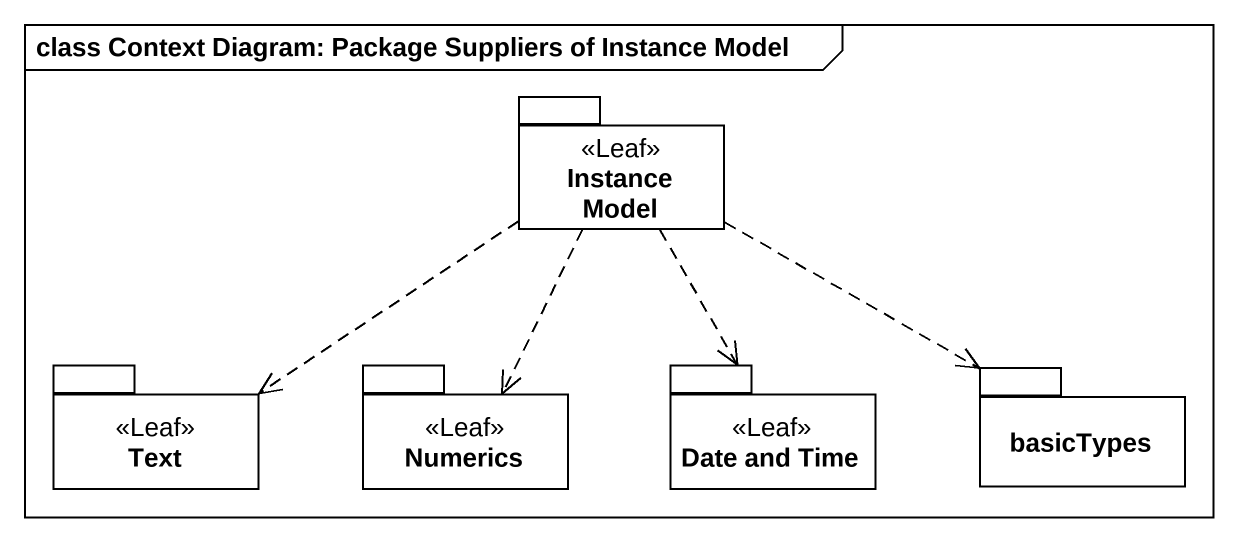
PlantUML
@startuml
mainframe class Context Diagram: Package Suppliers of Instance Model
package "Instance Model" as Instance_Model <<Leaf>> {
}
package Text <<Leaf>> {
}
package Numerics <<Leaf>> {
}
package "Date and Time" as Date_and_Time <<Leaf>> {
}
package basicTypes {
}
Instance_Model .left.> Text
Instance_Model ..> Numerics
Instance_Model ..> Date_and_Time
Instance_Model .right.> basicTypes
@enduml
